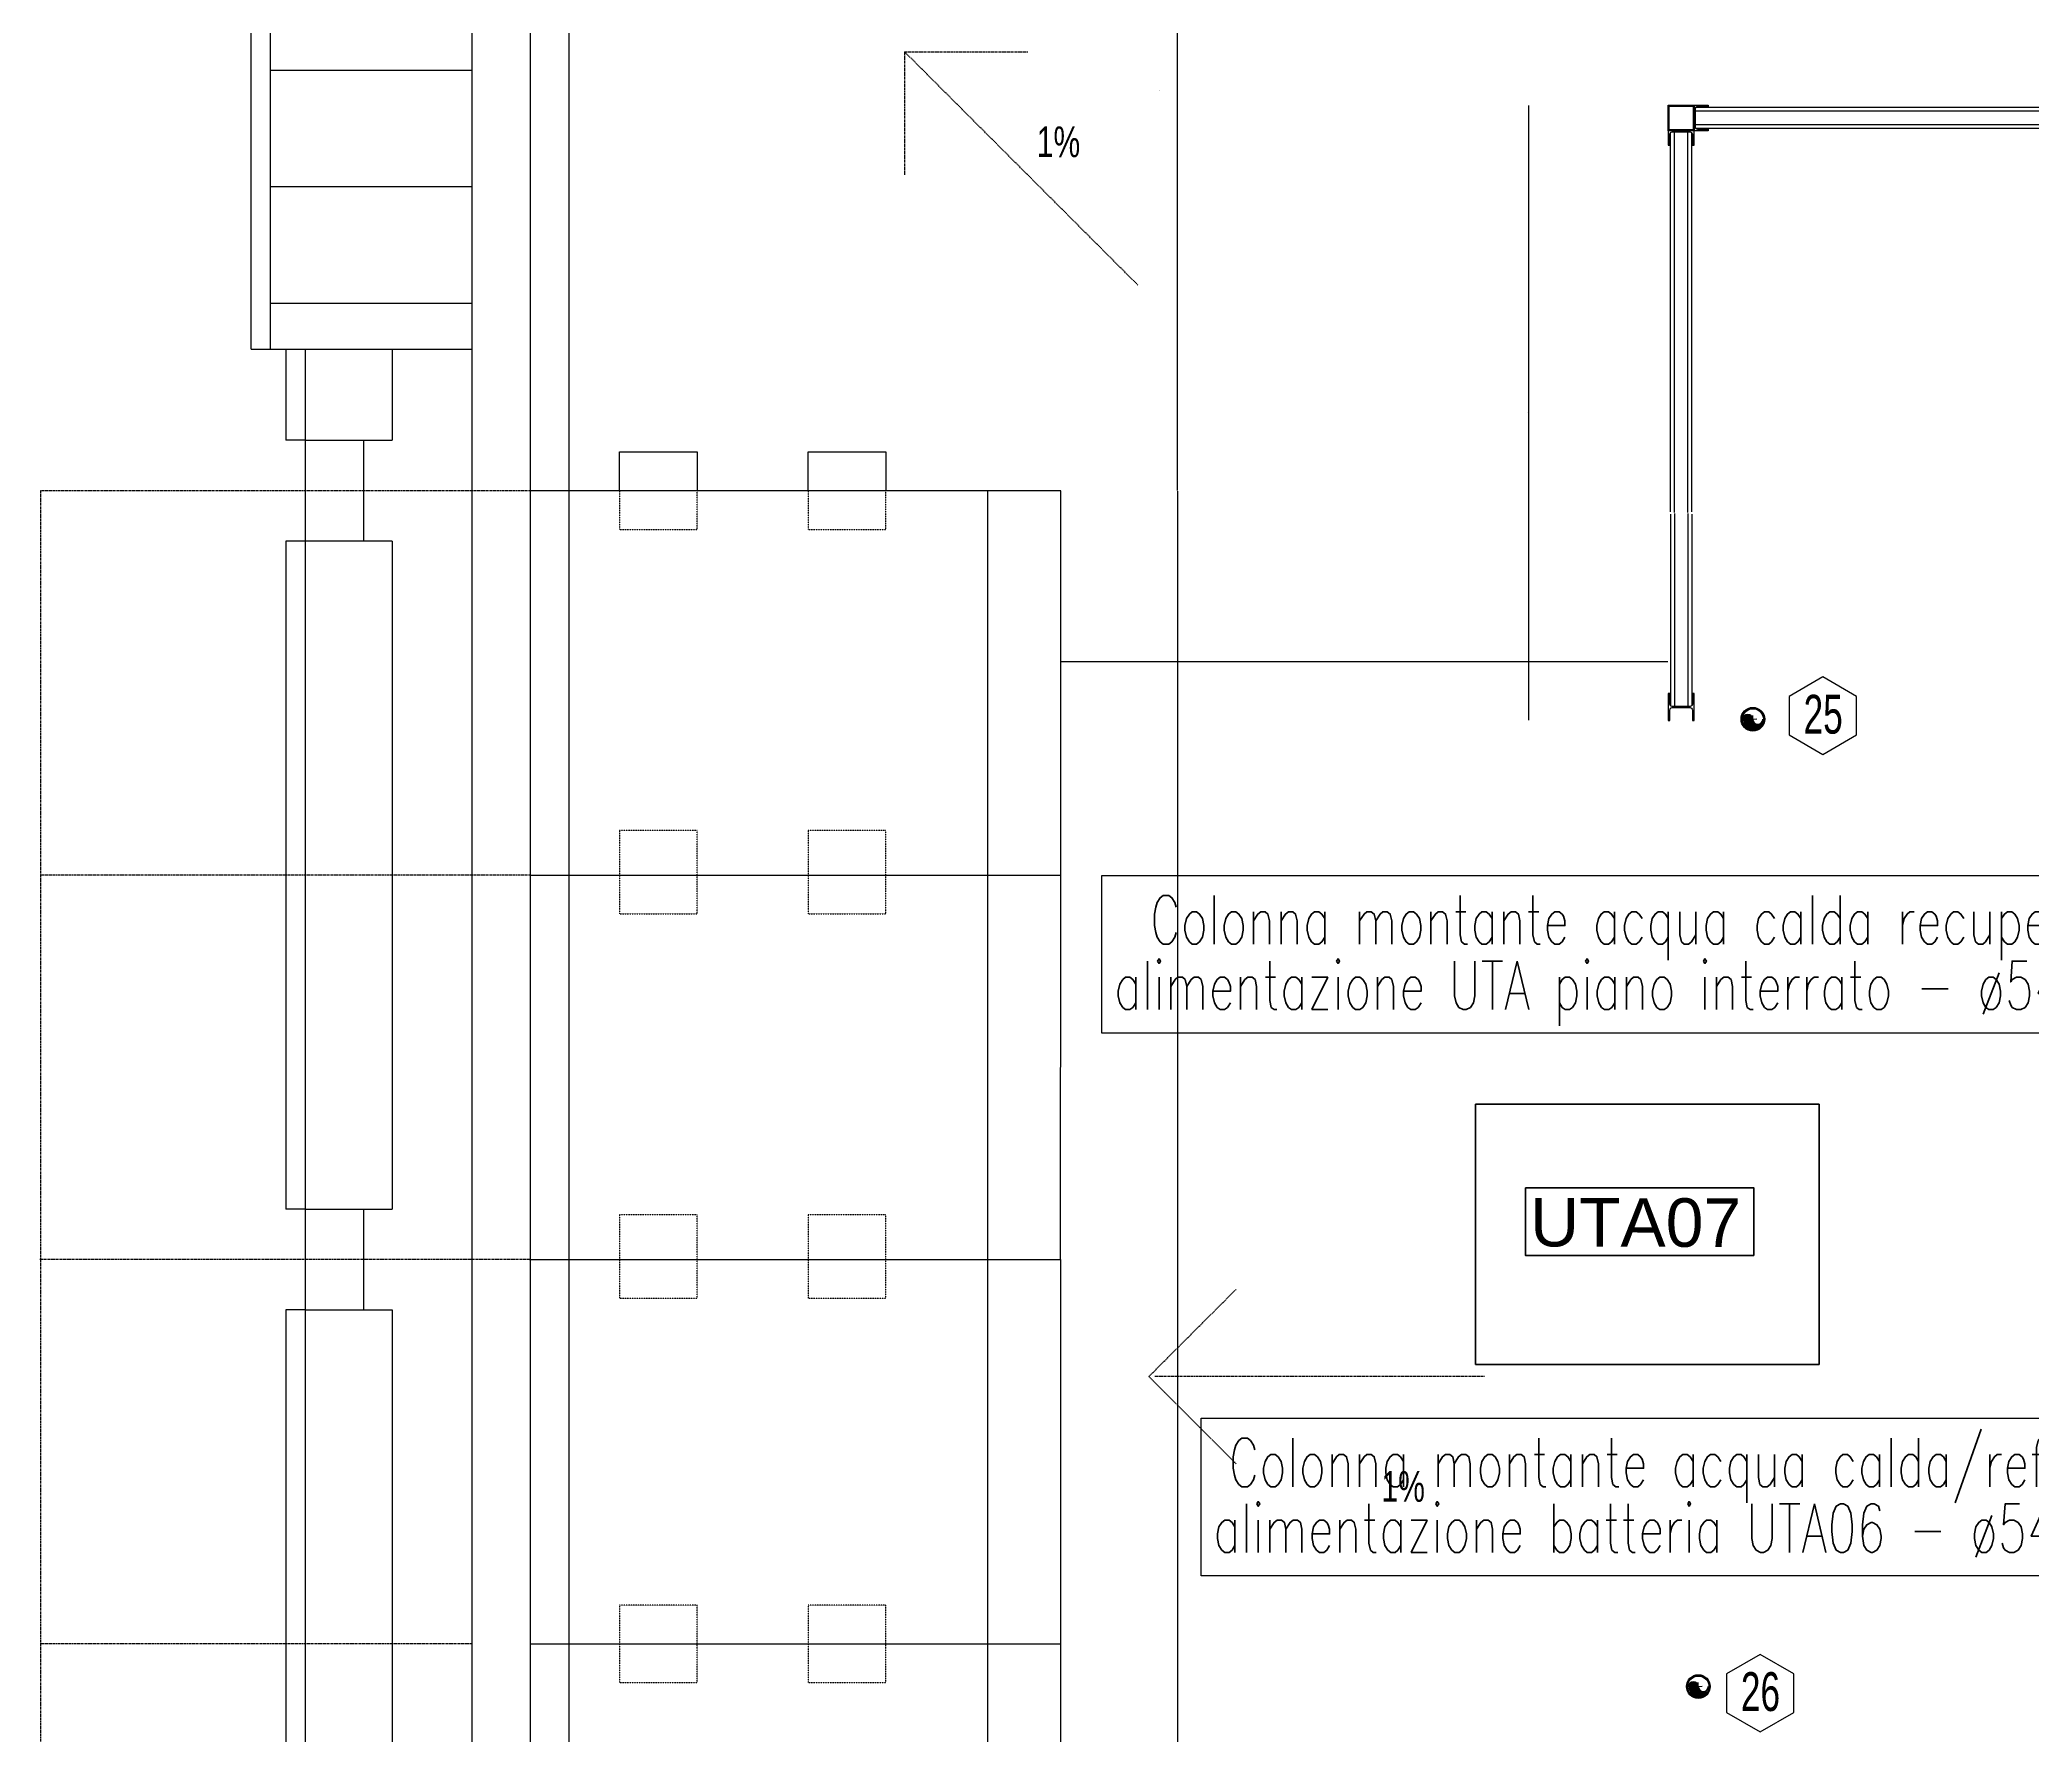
# Model space of a CAD drawing. Header units: millimetres. Extents: x -3782782348 to 131293, y -36553 to 57271.
# Drawn here: x 90073 to 91100, y -18211 to -17338 of the extents above; entities that cross this region are included whole.
import ezdxf

# ---------------------------------------------------------------- set-up
doc = ezdxf.new("R2010")
doc.units = ezdxf.units.MM
doc.header["$LTSCALE"] = 0.01
for name, pattern in [('ACAD_ISO03W100', [30, 12, -18]), ('CONTINOUS', [0]), ('DASHED', [19.05, 12.7, -6.35]), ('HIDDEN', [0.375, 0.25, -0.125])]:
    doc.linetypes.add(name, pattern=pattern)
doc.layers.get('Defpoints').update_dxf_attribs({"color": 253})
for name, color, linetype in [('EPC QUARTO PILASTRI ACCIAIO DEFINITIVO', 1, 'ACAD_ISO03W100'), ('ESTRAZ', 2, 'Continuous'), ('X_Esterno', 8, 'Continuous'), ('X_FOROMETRIA SCARICO NUMERAZIONE', 6, 'Continuous'), ('X_Proiezini', 1, 'Continuous'), ('X_quote 1', 253, 'Continuous'), ('X_Serramenti Est', 1, 'Continuous'), ('X_TESTI', 253, 'Continuous')]:
    doc.layers.add(name, color=color, linetype=linetype)
doc.layers.add('tubi_uta', color=253, linetype='Continuous', lineweight=50)
doc.styles.add('ARIAL', font='arial.ttf')
doc.styles.add('Max 50', font='arial.ttf', dxfattribs={"width": 0.65, "height": 0.125})
doc.styles.add('QUOTE', font='simplex.shx', dxfattribs={"width": 0.7})
doc.styles.add('ROMANS', font='romans')
doc.styles.get("Standard").update_dxf_attribs({"font": 'arial.ttf'})
doc.dimstyles.get("Standard").update_dxf_attribs({"dimscale": 0, "dimtxt": 0.18, "dimasz": 0.18, "dimexe": 0.18, "dimexo": 0.0625, "dimgap": 0.09, "dimtad": 1, "dimdec": 0, "dimzin": 0, "dimdsep": 46, "dimtxsty": 'Standard', "dimcen": 0.09, "dimclrd": 256, "dimclre": 256, "dimclrt": 5, "dimadec": 0, "dimazin": 0, "dimtfac": 1, "dimtdec": 0, "dimtix": 1, "dimtofl": 0, "dimtmove": 2, "dimatfit": 3, "dimfxl": 1, "dimtolj": 1, "dimtzin": 0, "dimarcsym": 0})

# ---------------------------------------------------------------- blocks, each defined once
blk = doc.blocks.new('*D367')
at = {"layer": 'Defpoints', "color": 0, "transparency": 16777216}
for p in [(90599.2, -17570.1, 0), (90599.2, -28358, 0), (90659.2, -28358, 0)]:
    blk.add_point(p, dxfattribs=at)
at = {"layer": 'X_quote 1', "lineweight": -2, "transparency": 16777216}
blk.add_line((90659.2, -17570.3, 0), (90659.2, -28357.9, 0), dxfattribs=at)
at = {"layer": 'X_quote 1', "transparency": 16777216}
for points in [[(90659.1, -17570.3, 0), (90659.2, -17570.3, 0), (90659.2, -17570.1, 0)], [(90659.1, -28357.9, 0), (90659.2, -28357.9, 0), (90659.2, -28358, 0)]]:
    blk.add_solid(points, dxfattribs=at)
at = {"layer": 'X_quote 1', "color": 5, "transparency": 16777216, "insert": (90659, -22964.1, 0), "char_height": 0.18, "attachment_point": 5, "rotation": 90}
blk.add_mtext('\\A1;10788', dxfattribs=at)
blk = doc.blocks.new('*D178')
at = {"layer": 'Defpoints', "color": 0, "transparency": 16777216}
for p in [(90659.2, -17207.1, 0), (90674.2, -17207.1), (90674.2, -17570.1, 0)]:
    blk.add_point(p, dxfattribs=at)
at = {"layer": 'X_quote 1', "lineweight": -2, "transparency": 16777216}
blk.add_line((90659.2, -17569.9, 0), (90659.2, -17207.2, 0), dxfattribs=at)
at = {"layer": 'X_quote 1', "transparency": 16777216}
for points in [[(90659.1, -17207.2, 0), (90659.2, -17207.2, 0), (90659.2, -17207.1, 0)], [(90659.1, -17569.9, 0), (90659.2, -17569.9, 0), (90659.2, -17570.1, 0)]]:
    blk.add_solid(points, dxfattribs=at)
at = {"layer": 'X_quote 1', "color": 5, "transparency": 16777216, "insert": (90650, -17363.9, 0), "char_height": 0.18, "attachment_point": 5, "rotation": 90}
blk.add_mtext('\\A1;363', dxfattribs=at)
blk = doc.blocks.new('*D325')
at = {"layer": 'Defpoints', "color": 0, "transparency": 16777216}
for p in [(90599.2, -17570.1, 0), (90561.3, -17768.1, 0), (90599.2, -17768.1, 0)]:
    blk.add_point(p, dxfattribs=at)
at = {"layer": 'X_quote 1', "lineweight": -2, "transparency": 16777216}
blk.add_line((90561.3, -17570.3, 0), (90561.3, -17767.9, 0), dxfattribs=at)
at = {"layer": 'X_quote 1', "transparency": 16777216}
for points in [[(90561.3, -17570.3, 0), (90561.4, -17570.3, 0), (90561.3, -17570.1, 0)], [(90561.3, -17767.9, 0), (90561.4, -17767.9, 0), (90561.3, -17768.1, 0)]]:
    blk.add_solid(points, dxfattribs=at)
at = {"layer": 'X_quote 1', "color": 5, "transparency": 16777216, "insert": (90561.1, -17669.1, 0), "char_height": 0.18, "attachment_point": 5, "rotation": 90}
blk.add_mtext('\\A1;198', dxfattribs=at)
blk = doc.blocks.new('*D179')
at = {"layer": 'Defpoints', "color": 0, "transparency": 16777216}
for p in [(90599.2, -17768.1, 0), (90561.3, -17966.1, 0), (90561.3, -17966.1, 0)]:
    blk.add_point(p, dxfattribs=at)
at = {"layer": 'X_quote 1', "lineweight": -2, "transparency": 16777216}
blk.add_line((90561.3, -17768.2, 0), (90561.3, -17965.9, 0), dxfattribs=at)
at = {"layer": 'X_quote 1', "transparency": 16777216}
for points in [[(90561.3, -17768.2, 0), (90561.4, -17768.2, 0), (90561.3, -17768.1, 0)], [(90561.3, -17965.9, 0), (90561.4, -17965.9, 0), (90561.3, -17966.1, 0)]]:
    blk.add_solid(points, dxfattribs=at)
at = {"layer": 'X_quote 1', "color": 5, "transparency": 16777216, "insert": (90561.1, -17867.1, 0), "char_height": 0.18, "attachment_point": 5, "rotation": 90}
blk.add_mtext('\\A1;198', dxfattribs=at)
blk = doc.blocks.new('*D326')
at = {"layer": 'Defpoints', "color": 0, "transparency": 16777216}
for p in [(90561.3, -17966.1, 0), (90561.3, -18164.1, 0), (90561.3, -18164.1, 0)]:
    blk.add_point(p, dxfattribs=at)
at = {"layer": 'X_quote 1', "lineweight": -2, "transparency": 16777216}
blk.add_line((90561.3, -17966.2, 0), (90561.3, -18163.9, 0), dxfattribs=at)
at = {"layer": 'X_quote 1', "transparency": 16777216}
for points in [[(90561.3, -17966.2, 0), (90561.4, -17966.2, 0), (90561.3, -17966.1, 0)], [(90561.3, -18163.9, 0), (90561.4, -18163.9, 0), (90561.3, -18164.1, 0)]]:
    blk.add_solid(points, dxfattribs=at)
at = {"layer": 'X_quote 1', "color": 5, "transparency": 16777216, "insert": (90561.1, -18065.1, 0), "char_height": 0.18, "attachment_point": 5, "rotation": 90}
blk.add_mtext('\\A1;198', dxfattribs=at)
blk = doc.blocks.new('*D327')
at = {"layer": 'Defpoints', "color": 0, "transparency": 16777216}
for p in [(90561.3, -18164.1, 0), (90561.3, -18362.1, 0), (90561.3, -18362.1, 0)]:
    blk.add_point(p, dxfattribs=at)
at = {"layer": 'X_quote 1', "lineweight": -2, "transparency": 16777216}
blk.add_line((90561.3, -18164.2, 0), (90561.3, -18361.9, 0), dxfattribs=at)
at = {"layer": 'X_quote 1', "transparency": 16777216}
for points in [[(90561.3, -18164.2, 0), (90561.4, -18164.2, 0), (90561.3, -18164.1, 0)], [(90561.3, -18361.9, 0), (90561.4, -18361.9, 0), (90561.3, -18362.1, 0)]]:
    blk.add_solid(points, dxfattribs=at)
at = {"layer": 'X_quote 1', "color": 5, "transparency": 16777216, "insert": (90561.1, -18263.1, 0), "char_height": 0.18, "attachment_point": 5, "rotation": 90}
blk.add_mtext('\\A1;198', dxfattribs=at)
blk = doc.blocks.new('*D111')
at = {"layer": 'Defpoints', "color": 0, "transparency": 16777216}
for p in [(90940.8, 3200.2), (90940.8, 3200.2), (90920.8, -17669.4, 0)]:
    blk.add_point(p, dxfattribs=at)
at = {"layer": 'X_quote 1', "lineweight": -2, "transparency": 16777216}
blk.add_line((90921, 3200.2), (90940.6, 3200.2), dxfattribs=at)
at = {"layer": 'X_quote 1', "transparency": 16777216}
for points in [[(90921, 3200.2), (90921, 3200.1), (90920.8, 3200.2)], [(90940.6, 3200.2), (90940.6, 3200.1), (90940.8, 3200.2)]]:
    blk.add_solid(points, dxfattribs=at)
at = {"layer": 'X_quote 1', "color": 5, "transparency": 16777216, "insert": (90930.8, 3200.3), "char_height": 0.18, "attachment_point": 5}
blk.add_mtext('\\A1;20', dxfattribs=at)
blk = doc.blocks.new('*D202')
at = {"layer": 'Defpoints', "color": 0, "transparency": 16777216}
for p in [(90965.7, 2640.1), (90965.7, 2640.1), (90945.7, -18229.5, 0)]:
    blk.add_point(p, dxfattribs=at)
at = {"layer": 'X_quote 1', "lineweight": -2, "transparency": 16777216}
blk.add_line((90945.9, 2640.1), (90965.5, 2640.1), dxfattribs=at)
at = {"layer": 'X_quote 1', "transparency": 16777216}
for points in [[(90945.9, 2640.1), (90945.9, 2640), (90945.7, 2640.1)], [(90965.5, 2640.1), (90965.5, 2640), (90965.7, 2640.1)]]:
    blk.add_solid(points, dxfattribs=at)
at = {"layer": 'X_quote 1', "color": 5, "transparency": 16777216, "insert": (90955.7, 2640.3), "char_height": 0.18, "attachment_point": 5}
blk.add_mtext('\\A1;20', dxfattribs=at)
blk = doc.blocks.new('colonna')
at = {"ltscale": 20}
h = blk.add_hatch(color=256, dxfattribs=at)
h.paths.add_polyline_path([(793.702, -32.366, -1), (793.58, -32.367, -1)])
h.paths.add_polyline_path([(793.586, -32.367, 1), (793.695, -32.366, 1)], flags=16)
blk.add_hatch(color=256).paths.add_polyline_path([(793.692, -32.366, -1), (793.59, -32.367, -1), (793.641, -32.366, 1)])
at = {"color": 2}
for p, q in [((793.661, -32.366), (793.62, -32.367)), ((793.641, -32.387), (793.64, -32.346))]:
    blk.add_line(p, q, dxfattribs=at)
at = {"color": 7}
for radius in [0.0611, 0.0543]:
    blk.add_circle((793.641, -32.366), radius, dxfattribs=at)
at = {"color": 2}
for centre, start, end in [((793.615, -32.367), 0.5919, 180.5919), ((793.666, -32.366), 180.5919, 0.5919)]:
    blk.add_arc(centre, 0.0255, start, end, dxfattribs=at)
blk = doc.blocks.new('*D417')
at = {"layer": 'Defpoints', "color": 0, "transparency": 16777216}
for p in [(90599.2, -17570.1, 0), (90912.1, -17588.5), (90912.1, -17658, 0)]:
    blk.add_point(p, dxfattribs=at)
at = {"layer": 'X_quote 1', "lineweight": -2, "transparency": 16777216}
blk.add_line((90599.4, -17658, 0), (90911.9, -17658, 0), dxfattribs=at)
at = {"layer": 'X_quote 1', "transparency": 16777216}
for points in [[(90599.4, -17658, 0), (90599.4, -17658, 0), (90599.2, -17658, 0)], [(90911.9, -17658, 0), (90911.9, -17658, 0), (90912.1, -17658, 0)]]:
    blk.add_solid(points, dxfattribs=at)
at = {"layer": 'X_quote 1', "color": 5, "transparency": 16777216, "insert": (90755.7, -17657.8, 0), "char_height": 0.18, "attachment_point": 5}
blk.add_mtext('\\A1;313', dxfattribs=at)
blk = doc.blocks.new('*D437')
at = {"layer": 'Defpoints', "color": 0, "transparency": 16777216}
for p in [(90912.1, -17371.4), (90840, -17688.5, 0), (90912.1, -17688.5)]:
    blk.add_point(p, dxfattribs=at)
at = {"layer": 'X_quote 1', "lineweight": -2, "transparency": 16777216}
blk.add_line((90840, -17371.6, 0), (90840, -17688.3, 0), dxfattribs=at)
at = {"layer": 'X_quote 1', "transparency": 16777216}
for points in [[(90840, -17371.6, 0), (90840, -17371.6, 0), (90840, -17371.4, 0)], [(90840, -17688.3, 0), (90840, -17688.3, 0), (90840, -17688.5, 0)]]:
    blk.add_solid(points, dxfattribs=at)
at = {"layer": 'X_quote 1', "color": 5, "transparency": 16777216, "insert": (90839.8, -17529.9, 0), "char_height": 0.18, "attachment_point": 5, "rotation": 90}
blk.add_mtext('\\A1;317', dxfattribs=at)
blk = doc.blocks.new('*D438')
at = {"layer": 'Defpoints', "color": 0, "transparency": 16777216}
for p in [(93904.7, -17331, 0), (90912.1, -17371.4), (93904.7, -17371.4)]:
    blk.add_point(p, dxfattribs=at)
at = {"layer": 'X_quote 1', "lineweight": -2, "transparency": 16777216}
blk.add_line((90912.3, -17331, 0), (93904.5, -17331, 0), dxfattribs=at)
at = {"layer": 'X_quote 1', "transparency": 16777216}
for points in [[(90912.3, -17331, 0), (90912.3, -17331.1, 0), (90912.1, -17331, 0)], [(93904.5, -17331, 0), (93904.5, -17331.1, 0), (93904.7, -17331, 0)]]:
    blk.add_solid(points, dxfattribs=at)
at = {"layer": 'X_quote 1', "color": 5, "transparency": 16777216, "insert": (92408.4, -17330.9, 0), "char_height": 0.18, "attachment_point": 5}
blk.add_mtext('\\A1;2993', dxfattribs=at)

msp = doc.modelspace()

# ---------------------------------------------------------------- linework, layer by layer
at = {"color": 1, "elevation": 0}
for points in [[(90620.3, -17768.2), (91245.7, -17768.2), (91245.7, -17849.5), (90620.3, -17849.5)], [(90671.4, -18047.8), (91282.8, -18047.8), (91282.8, -18129.1), (90671.4, -18129.1)]]:
    msp.add_lwpolyline(points, close=True, dxfattribs=at)
at = {"layer": 'EPC QUARTO PILASTRI ACCIAIO DEFINITIVO', "linetype": 'CONTINOUS'}
for p, q in [((90925.4, -17373.4), (90925.4, -17371.4)), ((90914.1, -17384.7), (90912.1, -17384.7))]:
    msp.add_line(p, q, dxfattribs=at)
for points in [[(90912.1, -17371.4), (90925.4, -17371.4), (90925.4, -17384.7), (90912.1, -17384.7)], [(90912.6, -17371.9), (90924.9, -17371.9), (90924.9, -17384.2), (90912.6, -17384.2)]]:
    msp.add_lwpolyline(points, close=True, dxfattribs=at)
for points in [[(90925.4, -17371.4), (90932.6, -17371.4), (90932.6, -17372.2), (90927.1, -17372.2, 0.414214), (90925.9, -17373.4), (90925.9, -17382.6, 0.414214), (90927.1, -17383.8), (90932.6, -17383.8), (90932.6, -17384.7), (90925.4, -17384.7), (90925.4, -17373.4)], [(90912.1, -17384.7), (90912.1, -17392), (90912.9, -17392), (90912.9, -17386.4, -0.414214), (90914.1, -17385.2), (90923.3, -17385.2, -0.414214), (90924.5, -17386.4), (90924.5, -17392), (90925.4, -17392), (90925.4, -17384.7), (90914.1, -17384.7)]]:
    msp.add_lwpolyline(points, format="xyb", dxfattribs=at)
msp.add_lwpolyline([(90912.1, -17674.5), (90912.1, -17688.5), (90912.9, -17688.5), (90912.9, -17683, -0.414214), (90914.1, -17681.8), (90923.3, -17681.8, -0.414214), (90924.5, -17683), (90924.5, -17688.5), (90925.4, -17688.5), (90925.4, -17674.5), (90924.5, -17674.5), (90924.5, -17680, -0.414214), (90923.3, -17681.2), (90914.1, -17681.2, -0.414214), (90912.9, -17680), (90912.9, -17674.5)], format="xyb", close=True, dxfattribs=at)
at = {"layer": 'tubi_uta', "color": 7}
for p, q in [((90812.8, -17886.1, 0), (90989.9, -17886.1, 0)), ((90812.8, -18020.2, 0), (90812.8, -17886.1, 0)), ((90989.9, -17886.1, 0), (90989.9, -18020.2, 0)), ((90989.9, -18020.2, 0), (90812.8, -18020.2, 0))]:
    msp.add_line(p, q, dxfattribs=at)
at = {"layer": 'tubi_uta', "color": 1, "elevation": 0}
msp.add_lwpolyline([(90838.5, -17929.1), (90838.5, -17964), (90956.1, -17964), (90956.1, -17929.1)], close=True, dxfattribs=at)
at = {"layer": 'X_Esterno'}
for p, q in [((90345.7, -17207.1), (90345.7, -21101.1)), ((90295.7, -17353.6), (90192, -17353.6)), ((91221.9, -17374.6, 0), (90925.9, -17374.6)), ((91221.5, -17372.6, 0), (90926.3, -17372.6)), ((90913.3, -17580.9, 0), (90913.3, -17385.6)), ((90915.3, -17581.2, 0), (90915.3, -17385.2)), ((90922.2, -17581.2, 0), (90922.2, -17385.2)), ((90924.2, -17580.9, 0), (90924.2, -17385.6)), ((91221.9, -17381.5, 0), (90925.9, -17381.5)), ((91221.6, -17383.5, 0), (90926.3, -17383.5)), ((90295.7, -17413.6), (90192, -17413.6)), ((90295.7, -17473.6), (90192, -17473.6)), ((90182, -17497.1), (90295.7, -17497.1)), ((90199.8, -17497.1), (90199.8, -17544.1)), ((90209.8, -17497.1), (90209.8, -18792.1)), ((90254.7, -17497.1), (90254.7, -17544.1)), ((90209.8, -17544.1), (90199.8, -17544.1)), ((90209.8, -17544.1), (90239.8, -17544.1)), ((90239.8, -17544.1), (90239.8, -17596.1)), ((90239.8, -17544.1), (90254.7, -17544.1)), ((90599.2, -17570.1, 0), (90325.7, -17570.1, 0)), ((90325.7, -17570.1, 0), (90325.7, -17768.1, 0)), ((90599.2, -17768.1, 0), (90599.2, -17570.1, 0)), ((90913.3, -17582.2, 0), (90913.3, -17680.9, 0)), ((90915.3, -17581.8, 0), (90915.3, -17681.2, 0)), ((90922.2, -17581.8, 0), (90922.2, -17681.2, 0)), ((90924.2, -17582.1, 0), (90924.2, -17680.9, 0)), ((90199.8, -17596.1), (90199.8, -17940.1)), ((90254.7, -17596.1), (90254.7, -17940.1)), ((90325.7, -17768.1, 0), (90599.2, -17768.1, 0)), ((90598.9, -17966.1, 0), (90599.2, -17768.1, 0)), ((90209.8, -17940.1), (90199.8, -17940.1)), ((90209.8, -17940.1), (90239.8, -17940.1)), ((90239.8, -17940.1), (90239.8, -17992.1)), ((90239.8, -17940.1), (90254.7, -17940.1)), ((90325.4, -17966.1, 0), (90598.9, -17966.1, 0)), ((90598.9, -17966.1, 0), (90600.4, -20738.1, 0)), ((90199.8, -17992.1), (90199.8, -18272.1)), ((90209.8, -17992.1), (90199.8, -17992.1)), ((90209.8, -17992.1), (90239.8, -17992.1)), ((90239.8, -17992.1), (90254.7, -17992.1)), ((90254.7, -17992.1), (90254.7, -18272.1)), ((90325.7, -18164.1, 0), (90599.2, -18164.1, 0))]:
    msp.add_line(p, q, dxfattribs=at)
at = {"layer": 'X_FOROMETRIA SCARICO NUMERAZIONE', "elevation": 0}
for points in [[(90974.4, -17695.9), (90991.7, -17705.9), (91009, -17695.9), (91009, -17676), (90991.7, -17666), (90974.4, -17676)], [(90942.1, -18199.5), (90959.4, -18209.4), (90976.7, -18199.5), (90976.7, -18179.5), (90959.4, -18169.6), (90942.1, -18179.5)]]:
    msp.add_lwpolyline(points, close=True, dxfattribs=at)
at = {"layer": 'X_Proiezini', "ltscale": 0.5}
for p, q in [((90182, -17497.1), (90182, -17043.6)), ((90192, -17497.1), (90192, -17053.6)), ((90325.7, -17187.1), (90325.7, -21121.1))]:
    msp.add_line(p, q, dxfattribs=at)
at = {"layer": 'X_Proiezini', "linetype": 'HIDDEN', "ltscale": 200}
for p, q in [((90638.8, -17464.1, 0), (90518.6, -17343.9, 0)), ((90518.6, -17343.9, 0), (90582.2, -17343.9, 0)), ((90518.6, -17343.9, 0), (90518.6, -17407.5, 0)), ((90325.7, -17570.1, 0), (90073.5, -17570.1, 0)), ((90073.5, -17570.1, 0), (90073.5, -20738)), ((90325.7, -17768.1, 0), (90073.5, -17768.1, 0)), ((90325.4, -17966.1, 0), (90073.1, -17966.1, 0)), ((90325.4, -17966.1, 0), (90073.1, -17966.1, 0)), ((90644.5, -18026.4, 0), (90689.5, -17981.4, 0)), ((90644.5, -18026.4, 0), (90689.5, -18071.4, 0)), ((90817.5, -18026.4, 0), (90647.5, -18026.4, 0)), ((90295.7, -18164.1, 0), (90073.5, -18164.1, 0))]:
    msp.add_line(p, q, dxfattribs=at)
at = {"layer": 'X_Proiezini', "ltscale": 0.5}
msp.add_lwpolyline([(90295.7, -17157.1), (90295.7, -21151.1), (93147.2, -21151.1)], dxfattribs=at)
at = {"layer": 'X_Proiezini', "ltscale": 0.5, "elevation": 0}
for points in [[(90371.7, -17570.1), (90371.7, -17550.1), (90411.7, -17550.1), (90411.7, -17570.1)], [(90468.9, -17570.1), (90468.9, -17550.1), (90508.9, -17550.1), (90508.9, -17570.1)]]:
    msp.add_lwpolyline(points, dxfattribs=at)
at = {"layer": 'X_quote 1'}
msp.add_line((90254.7, -17596.1), (90199.8, -17596.1), dxfattribs=at)
at = {"layer": 'X_Serramenti Est', "color": 253, "linetype": 'DASHED', "ltscale": 0.4}
for p, q in [((90371.7, -17570.1, 0), (90371.7, -17590.1, 0)), ((90411.7, -17590.1, 0), (90411.7, -17570.1, 0)), ((90468.9, -17570.1, 0), (90468.9, -17590.1, 0)), ((90508.9, -17590.1, 0), (90508.9, -17570.1, 0)), ((90371.7, -17590.1, 0), (90411.7, -17590.1, 0)), ((90468.9, -17590.1, 0), (90508.9, -17590.1, 0)), ((90411.7, -17745.1), (90371.7, -17745.1)), ((90371.7, -17745.1), (90371.7, -17788.1)), ((90411.7, -17788.1), (90411.7, -17745.1)), ((90508.9, -17745.1), (90468.9, -17745.1)), ((90468.9, -17745.1), (90468.9, -17788.1)), ((90508.9, -17788.1), (90508.9, -17745.1)), ((90371.7, -17788.1), (90411.7, -17788.1)), ((90468.9, -17788.1), (90508.9, -17788.1)), ((90411.7, -17943.1), (90371.7, -17943.1)), ((90371.7, -17943.1), (90371.7, -17986.1)), ((90411.7, -17986.1), (90411.7, -17943.1)), ((90508.9, -17943.1), (90468.9, -17943.1)), ((90468.9, -17943.1), (90468.9, -17986.1)), ((90508.9, -17986.1), (90508.9, -17943.1)), ((90371.7, -17986.1), (90411.7, -17986.1)), ((90468.9, -17986.1), (90508.9, -17986.1)), ((90411.7, -18144.1, 0), (90371.7, -18144.1, 0)), ((90371.7, -18144.1, 0), (90371.7, -18184.1, 0)), ((90411.7, -18184.1, 0), (90411.7, -18144.1, 0)), ((90508.9, -18144.1, 0), (90468.9, -18144.1, 0)), ((90468.9, -18144.1, 0), (90468.9, -18184.1, 0)), ((90508.9, -18184.1, 0), (90508.9, -18144.1, 0)), ((90371.7, -18184.1, 0), (90411.7, -18184.1, 0)), ((90468.9, -18184.1, 0), (90508.9, -18184.1, 0))]:
    msp.add_line(p, q, dxfattribs=at)

# ---------------------------------------------------------------- block references
at = {"layer": 'X_FOROMETRIA SCARICO NUMERAZIONE', "xscale": 100, "yscale": 100, "zscale": 100}
for p in [(11591.6, -14451.2, 0), (11563.5, -14949.5, 0), (11563.5, -14949.5, 0)]:
    msp.add_blockref('colonna', p, dxfattribs=at)

# ---------------------------------------------------------------- texts
at = {"layer": 'ESTRAZ', "color": 3, "style": 'ROMANS', "width": 0.7}
for s, p in [('Colonna montante acqua calda recupero', (90645.1, -17803.6, 0)), ('alimentazione UTA piano interrato - ø54/60', (90626.5, -17837.4, 0)), ('Colonna montante acqua calda/refrigerata ', (90685.6, -18083.2, 0)), ('alimentazione batteria UTA06 - ø54/60', (90677.6, -18117, 0))]:
    msp.add_text(s, height=25, dxfattribs=at).set_placement(p)
at = {"layer": 'X_FOROMETRIA SCARICO NUMERAZIONE', "char_height": 20, "width": 96.623, "attachment_point": 1, "style": 'Max 50'}
for s, insert in [('{25}', (90981.8, -17675.2, 0)), ('{26}', (90949.5, -18178.7, 0))]:
    msp.add_mtext(s, dxfattribs=dict(at, insert=insert))
at = {"layer": 'X_TESTI', "char_height": 1.452, "width": 214.705, "attachment_point": 9, "rotation": 359.8509, "style": 'QUOTE'}
for insert in [(90609.1, -17398.4, 0), (90786.7, -18091.1, 0)]:
    msp.add_mtext('{\\fArial|b0|i0|c0|p34;\\H10.9x;1%}', dxfattribs=dict(at, insert=insert))
at = {"layer": 'X_TESTI', "color": 10, "insert": (90949.6, -17960, 0), "char_height": 25, "width": 1000, "attachment_point": 9, "rotation": 359.8509, "line_spacing_factor": 0.8, "style": 'ARIAL'}
msp.add_mtext('UTA07', dxfattribs=at)

# ---------------------------------------------------------------- dimensions: what is measured, and where the dimension line sits
at = {"layer": 'X_quote 1'}
for base, p1, p2, picture, middle in [((90940.8, 3200.2, 0), (90920.8, -17669.4, 0), (90940.8, 3200.2, 0), '*D111', (90930.8, 3200.3, 0)), ((90965.7, 2640.1, 0), (90945.7, -18229.5, 0), (90965.7, 2640.1, 0), '*D202', (90955.7, 2640.3, 0)), ((93904.7, -17331, 0), (90912.1, -17371.4), (93904.7, -17371.4), '*D438', (92408.4, -17330.9, 0)), ((90912.1, -17658, 0), (90599.2, -17570.1, 0), (90912.1, -17588.5), '*D417', (90755.7, -17657.8, 0))]:
    dim = msp.add_linear_dim(base=base, p1=p1, p2=p2, dimstyle='Standard', override={"dimscale": 1, "dimse1": 1, "dimse2": 1}, dxfattribs=at)
    dim.commit()
    dim.dimension.update_dxf_attribs({"geometry": picture, "text_midpoint": middle})
dim = msp.add_linear_dim(base=(90659.2, -17207.1, 0), p1=(90674.2, -17570.1, 0), p2=(90674.2, -17207.1), angle=90, dimstyle='Standard', override={"dimscale": 1, "dimse1": 1, "dimse2": 1}, dxfattribs=at)
dim.commit()
dim.dimension.update_dxf_attribs({"geometry": '*D178', "text_midpoint": (90650, -17363.9, 0), "dimtype": 160})
for base, p1, p2, picture, middle in [((90840, -17688.5, 0), (90912.1, -17371.4), (90912.1, -17688.5), '*D437', (90839.8, -17529.9, 0)), ((90561.3, -17768.1, 0), (90599.2, -17570.1, 0), (90599.2, -17768.1, 0), '*D325', (90561.1, -17669.1, 0)), ((90659.2, -28358, 0), (90599.2, -17570.1, 0), (90599.2, -28358, 0), '*D367', (90659, -22964.1, 0)), ((90561.3, -17966.1, 0), (90599.2, -17768.1, 0), (90561.3, -17966.1, 0), '*D179', (90561.1, -17867.1, 0)), ((90561.3, -18164.1, 0), (90561.3, -17966.1, 0), (90561.3, -18164.1, 0), '*D326', (90561.1, -18065.1, 0)), ((90561.3, -18362.1, 0), (90561.3, -18164.1, 0), (90561.3, -18362.1, 0), '*D327', (90561.1, -18263.1, 0))]:
    dim = msp.add_linear_dim(base=base, p1=p1, p2=p2, angle=90, dimstyle='Standard', override={"dimscale": 1, "dimse1": 1, "dimse2": 1}, dxfattribs=at)
    dim.commit()
    dim.dimension.update_dxf_attribs({"geometry": picture, "text_midpoint": middle})

doc.saveas('drawing.dxf')
